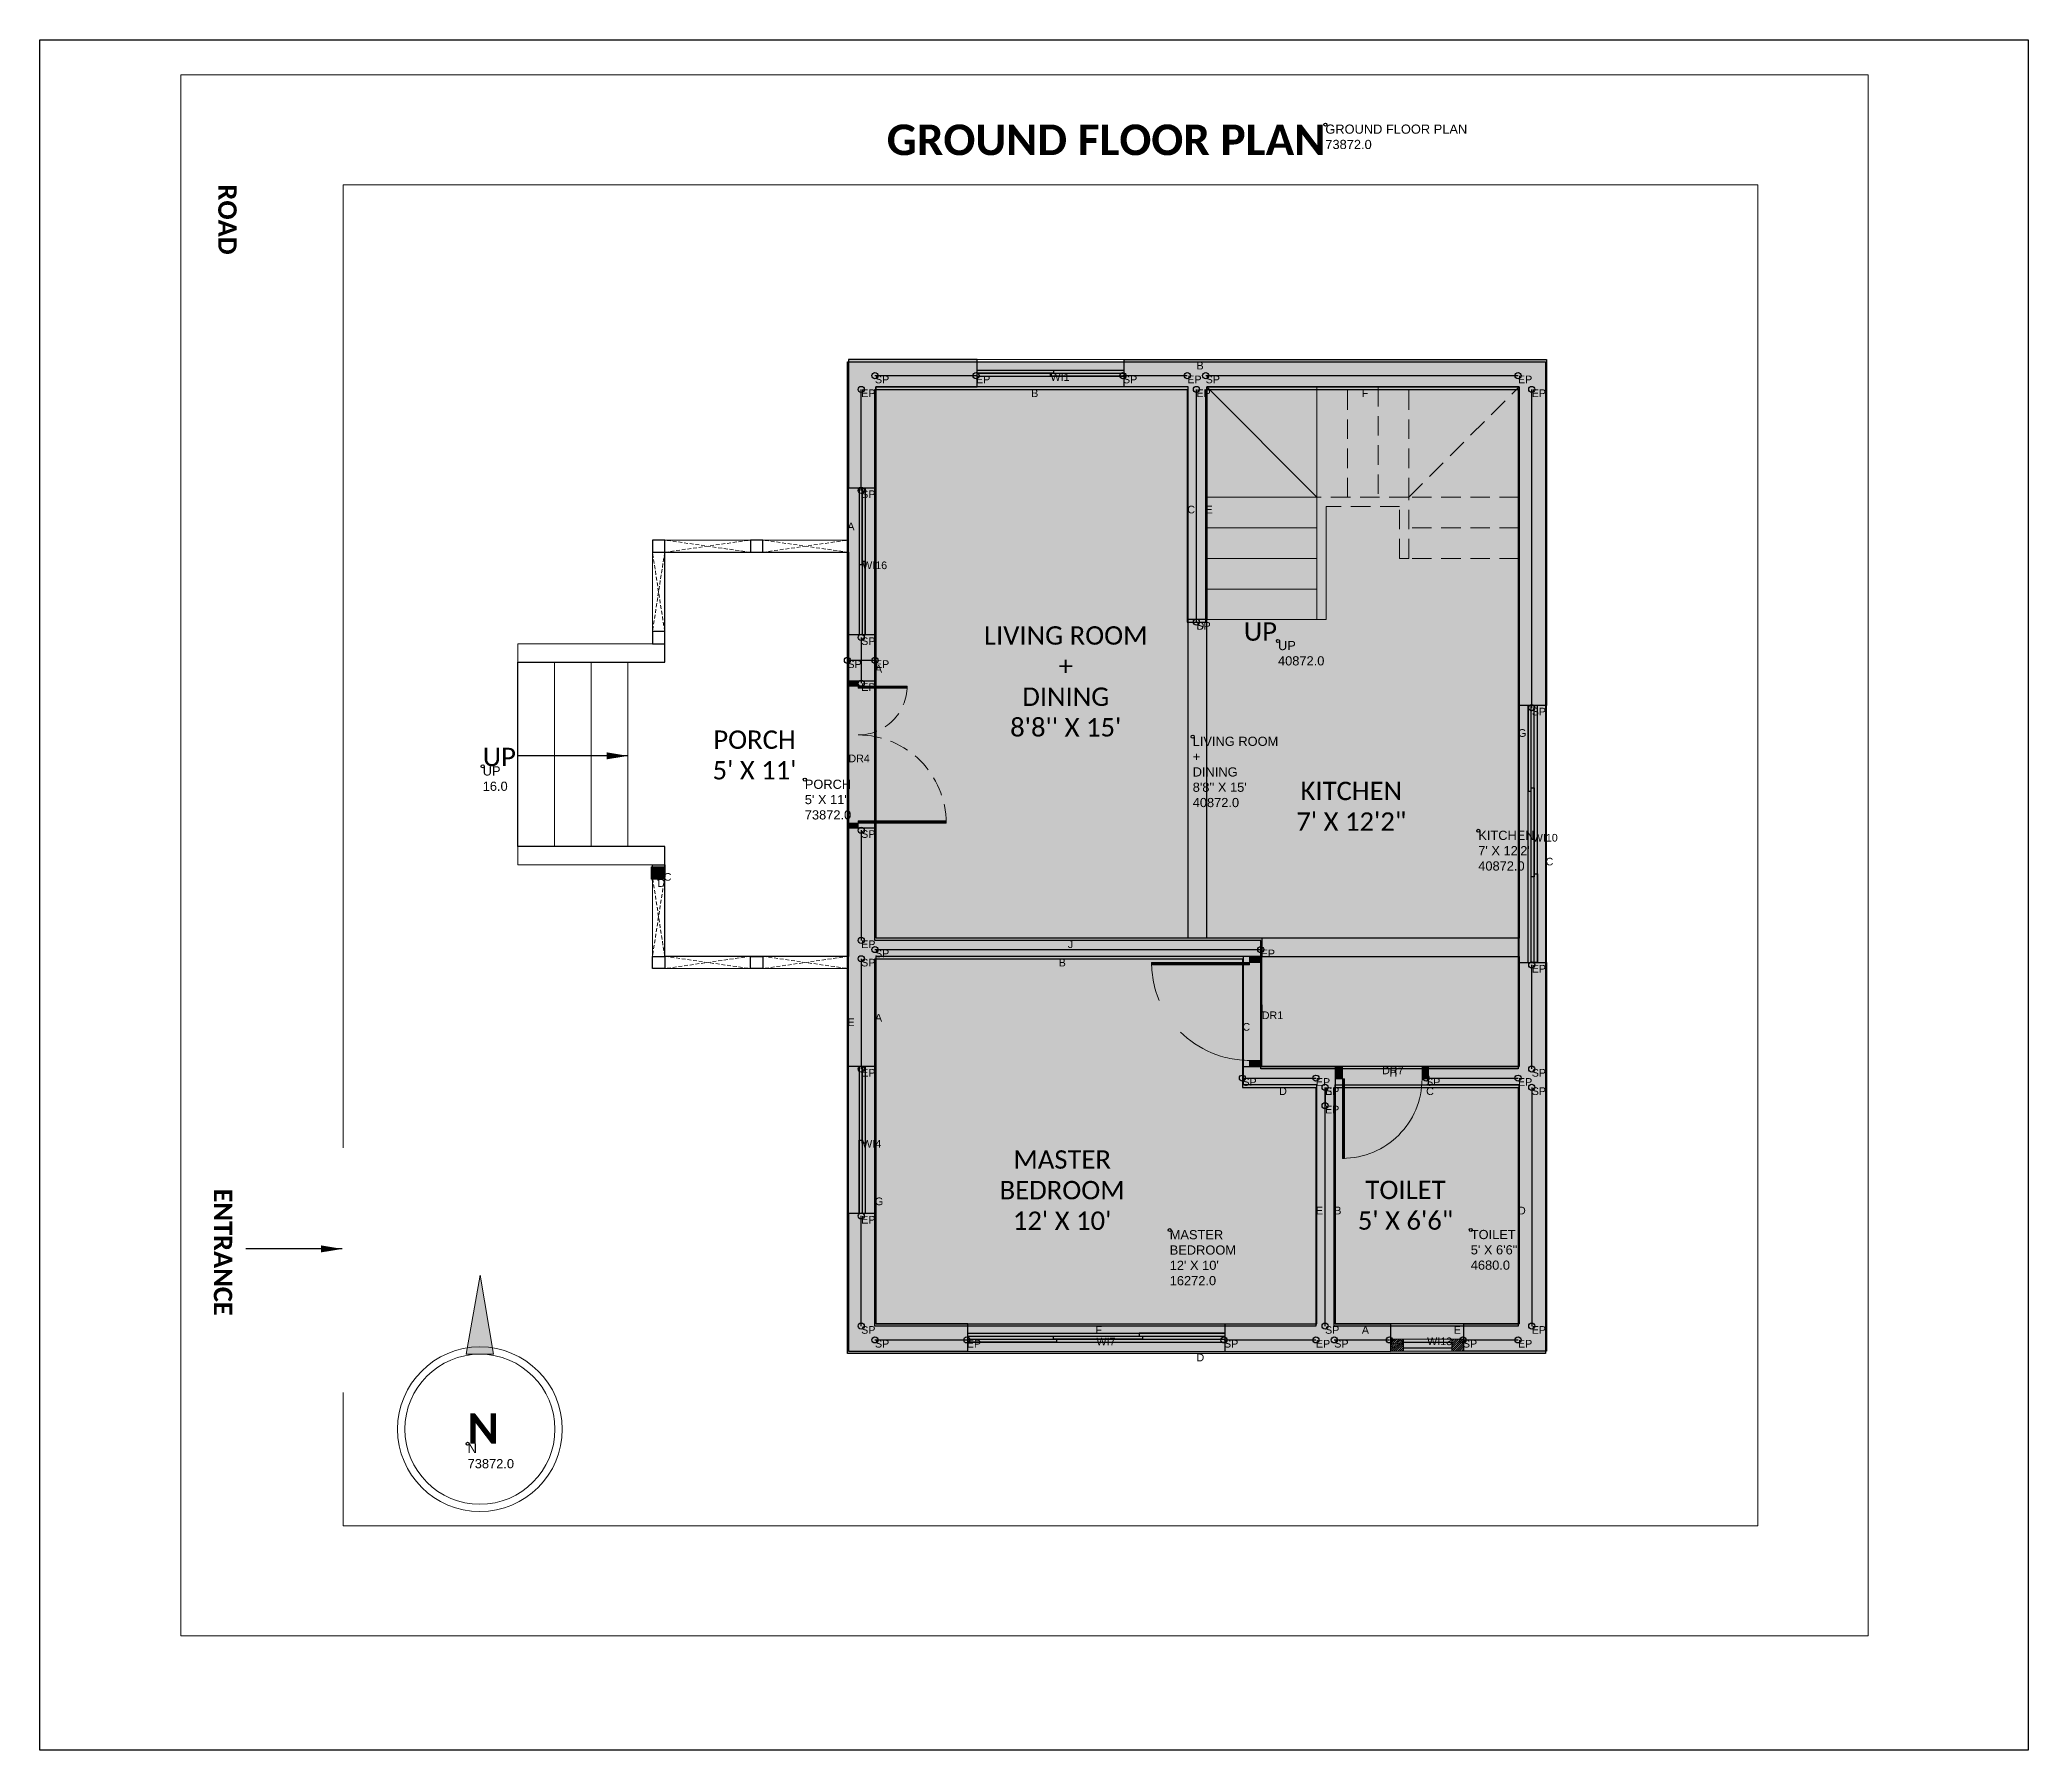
# Model space of a CAD drawing. Header units: inches. Extents: x 101 to 751, y -1691 to 800.
# Drawn here: x 101 to 751, y 241 to 800 of the extents above; entities outside this region: 4.
import ezdxf

# ---------------------------------------------------------------- set-up
doc = ezdxf.new("R2010")
doc.units = ezdxf.units.IN
doc.linetypes.add('HIDDEN', pattern=[9.525, 6.35, -3.175])
doc.linetypes.add('HIDDEN2', pattern=[0.1875, 0.125, -0.0625])
for name, color, linetype, lineweight in [('A-wall_Partheight', 2, 'Continuous', 20), ('A-window frame', 252, 'Continuous', 25), ('A_Door_flush and sliding door', 38, 'Continuous', 20), ('A_Glaze_window and louvers', 141, 'Continuous', 30), ('A_text', 7, 'Continuous', 25), ('DIM PLAN', 8, 'Continuous', 18), ('H_Hatch', 8, 'Continuous', 9), ('L_vegetation_shrubs and groundcover', 3, 'Continuous', 13)]:
    doc.layers.add(name, color=color, linetype=linetype, lineweight=lineweight)
for name, color, linetype in [('A_hatch wall', 253, 'Continuous'), ('CenterLines', 7, 'Continuous'), ('PP-KITCHEN', 3, 'Continuous'), ('PP-OUTER', 50, 'Continuous'), ('PP-ROOM1', 3, 'Continuous'), ('PP-ROOM2', 3, 'Continuous'), ('PP-ROOM3', 3, 'Continuous'), ('PP-ROOM4', 3, 'Continuous'), ('PP-TOILET', 3, 'Continuous'), ('PP-Wall', 253, 'Continuous')]:
    doc.layers.add(name, color=color, linetype=linetype)
doc.styles.get("Standard").update_dxf_attribs({"font": 'arial.ttf'})
doc.dimstyles.new('ISO-25', dxfattribs={"dimtxt": 2.5, "dimasz": 2.5, "dimexe": 1.25, "dimexo": 0.625, "dimtad": 1, "dimlunit": 4, "dimcen": 2.5, "dimadec": 0, "dimazin": 0, "dimtfac": 1, "dimtmove": 0, "dimatfit": 3, "dimarcsym": 0})

# ---------------------------------------------------------------- blocks, each defined once
blk = doc.blocks.new('A$C4C475DD6')
at = {"layer": 'A-wall_Partheight', "linetype": 'Continuous'}
blk.add_lwpolyline([(0, 9), (48, 9), (48, 0), (0, 0)], close=True, dxfattribs=at)
at = {"layer": 'A-window frame', "ltscale": 10}
for p, q in [((48, 5.5), (0, 5.5)), ((48, 4.5), (0, 4.5)), ((48, 3.5), (0, 3.5))]:
    blk.add_line(p, q, dxfattribs=at)
at = {"layer": 'A_Glaze_window and louvers', "ltscale": 10}
for points in [[(0, 5.5), (24, 5.5), (24, 4.5), (0, 4.5)], [(23, 4.5), (48, 4.5), (48, 3.5), (23, 3.5)]]:
    blk.add_lwpolyline(points, close=True, dxfattribs=at)
blk = doc.blocks.new('A$C41C6701B')
at = {"layer": 'A-wall_Partheight', "linetype": 'Continuous'}
blk.add_lwpolyline([(9, 84), (9, 0), (0, 0), (0, 84)], close=True, dxfattribs=at)
at = {"layer": 'A-window frame', "linetype": 'Continuous'}
for p, q in [((3, 0), (3, 84)), ((4, 0), (4, 84)), ((5, 0), (5, 84)), ((6, 0), (6, 84))]:
    blk.add_line(p, q, dxfattribs=at)
at = {"layer": 'A_Glaze_window and louvers', "ltscale": 10}
for points in [[(5, 84), (6, 84), (6, 56), (5, 56)], [(5, 57), (4, 57), (4, 28), (5, 28)], [(4, 29), (3, 29), (3, 0), (4, 0)]]:
    blk.add_lwpolyline(points, close=True, dxfattribs=at)
blk = doc.blocks.new('A$C48944FFE')
at = {"layer": 'H_Hatch', "linetype": 'Continuous', "lineweight": 0, "ltscale": 0.13}
h = blk.add_hatch(dxfattribs=at)
h.set_pattern_fill('ANSI31', color=256, scale=100, angle=90, style=0)
h.set_pattern_definition([(45, (-20503.71083, -7094.74785), (0.345930612, -0.345930612), [])])
h.paths.add_polyline_path([(0, 20.09), (0.01, 24), (3.93, 24), (3.93, 20.09)])
h = blk.add_hatch(dxfattribs=at)
h.set_pattern_fill('ANSI31', color=256, scale=100, angle=90, style=0)
h.set_pattern_definition([(45, (-20503.71083, -7085.79786), (0.345930612, -0.345930612), [])])
h.paths.add_polyline_path([(0, 4.33), (0.01, 0), (3.93, 0), (3.93, 4.33)])
at = {"layer": 'A-wall_Partheight', "linetype": 'Continuous'}
blk.add_lwpolyline([(3.94, 24), (0.01, 24), (0.01, 0), (3.94, 0)], close=True, dxfattribs=at)
at = {"layer": 'A-wall_Partheight'}
for points in [[(0.01, 24), (0.01, 0), (9.01, 0), (9.01, 24)], [(0.01, 20.09), (0.01, 4.33), (3.92, 4.33), (3.92, 20.09)]]:
    blk.add_lwpolyline(points, close=True, dxfattribs=at)
at = {"layer": 'A-window frame', "linetype": 'Continuous', "lineweight": 20, "ltscale": 0.13}
blk.add_lwpolyline([(3.93, 20.09), (3.93, 24), (0.01, 24), (0, 20.09)], close=True, dxfattribs=at)
at = {"layer": 'A-window frame', "linetype": 'Continuous', "lineweight": 18, "ltscale": 0.13}
blk.add_lwpolyline([(3.93, 0), (3.93, 4.33), (0, 4.33), (0.01, 0)], close=True, dxfattribs=at)
at = {"layer": 'A-window frame', "linetype": 'Continuous', "lineweight": 18}
blk.add_lwpolyline([(3.92, 4.33), (0, 4.33), (0.01, 0), (3.93, 0)], close=True, dxfattribs=at)
at = {"layer": 'A_Glaze_window and louvers', "linetype": 'Continuous', "ltscale": 0.13}
blk.add_lwpolyline([(2.95, 4.33), (2.95, 20.09), (0.98, 20.09), (0.98, 4.33)], close=True, dxfattribs=at)
blk = doc.blocks.new('door900')
at = {"layer": 'H_Hatch', "linetype": 'Continuous'}
h = blk.add_hatch(dxfattribs=at)
h.set_pattern_fill('ANSI31', color=256)
h.paths.add_polyline_path([(-50, 0), (-68, 0), (-68, -800, 0.005626), (-50, -800)])
h.paths.add_polyline_path([(0, 100), (-50, 100), (-50, 0), (0, 0)])
h.paths.add_polyline_path([(-850, 100), (-900, 100), (-900, 0), (-850, 0)])
at = {"layer": 'A_Door_flush and sliding door', "linetype": 'Continuous'}
for points in [[(-900, 0), (-900, 100), (-850, 100), (-850, 0), (-900, 0)], [(-50, 0), (-50, 100), (0, 100), (0, 0), (-50, 0)]]:
    blk.add_lwpolyline(points, dxfattribs=at)
blk.add_lwpolyline([(-68, 0), (-50, 0), (-50, -800), (-68, -800)], close=True, dxfattribs=at)
at = {"layer": 'H_Hatch', "linetype": 'HIDDEN2', "ltscale": 5000}
blk.add_arc((-50, 0), 800, 180, 270, dxfattribs=at)
blk = doc.blocks.new('A$C02312FF7')
at = {"layer": 'H_Hatch', "linetype": 'Continuous'}
h = blk.add_hatch(dxfattribs=at)
h.set_pattern_fill('ANSI31', color=256)
h.set_pattern_definition([(45, (-25675.00505, 901.02307), (-0.08838834765, 0.08838834765), [])])
h.paths.add_polyline_path([(46.4, 3.19), (46.4, 0), (48, 0), (48, 3.19)])
h.paths.add_polyline_path([(45.68, 31.93), (45.68, 3.19), (46.4, 3.19), (46.4, 31.93)])
h = blk.add_hatch(dxfattribs=at)
h.set_pattern_fill('ANSI31', color=256)
h.set_pattern_definition([(45, (-25675.09775, 901.02307), (-0.08838834765, 0.08838834765), [])])
h.paths.add_polyline_path([(0, 0), (1.6, 0), (1.6, 3.19), (0, 3.19)])
h.paths.add_polyline_path([(2.32, 19.15, 0.011254), (1.6, 19.16), (1.6, 3.19), (2.32, 3.19)])
at = {"layer": 'A_Door_flush and sliding door'}
for points in [[(45.68, 3.19), (45.68, 31.94)], [(46.4, 3.19), (46.4, 31.94)], [(1.6, 19.16), (1.6, 3.19)], [(2.32, 19.16), (2.32, 3.19)]]:
    blk.add_lwpolyline(points, dxfattribs=at)
at = {"layer": 'A_Door_flush and sliding door', "linetype": 'Continuous'}
for points in [[(46.4, 3.19), (46.4, 31.93), (45.68, 31.93), (45.68, 3.19)], [(1.6, 3.19), (1.6, 19.16), (2.32, 19.16), (2.32, 3.19)]]:
    blk.add_lwpolyline(points, close=True, dxfattribs=at)
at = {"layer": 'A_Door_flush and sliding door'}
for points in [[(0, 3.19), (1.6, 3.19), (1.6, 0), (0, 0)], [(46.4, 3.19), (48, 3.19), (48, 0), (46.4, 0)]]:
    blk.add_lwpolyline(points, close=True, dxfattribs=at)
at = {"layer": 'H_Hatch', "linetype": 'HIDDEN2', "ltscale": 50}
for centre, radius, start, end in [((46.39, 3.11), 28.82, 89.97305, 179.84247), ((1.6, 3.19), 15.97, 0, 90)]:
    blk.add_arc(centre, radius, start, end, dxfattribs=at)
blk = doc.blocks.new('A$C46094C49')
at = {"layer": 'H_Hatch', "linetype": 'Continuous'}
h = blk.add_hatch(dxfattribs=at)
h.set_pattern_fill('ANSI31', color=256, scale=0.05)
h.paths.add_polyline_path([(28, 0), (30, 0), (30, 4), (28, 4)])
h.paths.add_polyline_path([(28, 30, 0.006924), (27.28, 29.99), (27.28, 4), (28, 4)])
h.paths.add_polyline_path([(2, 4), (0, 4), (0, 0), (2, 0)])
at = {"layer": 'A_Door_flush and sliding door', "linetype": 'Continuous'}
blk.add_lwpolyline([(28, 30), (28, 4), (27.28, 4), (27.28, 30)], close=True, dxfattribs=at)
for points in [[(0, 4), (0, 0), (2, 0), (2, 4), (0, 4)], [(28, 4), (28, 0), (30, 0), (30, 4), (28, 4)]]:
    blk.add_lwpolyline(points, dxfattribs=at)
at = {"layer": 'H_Hatch', "linetype": 'HIDDEN2', "ltscale": 500}
blk.add_arc((28, 4), 26, 90, 180, dxfattribs=at)

msp = doc.modelspace()

# ---------------------------------------------------------------- hatches: boundary and pattern name
at = {"layer": 'A-wall_Partheight'}
h = msp.add_hatch(color=256, dxfattribs=at)
h.dxf.hatch_style = 1
h.paths.add_polyline_path([(240.54, 370.81), (249.45, 370.81), (246.52, 387.99, 0.027706), (243.54, 387.99)])
h.paths.add_polyline_path([(243.54, 387.99, -0.027706), (246.52, 387.99), (245.06, 396.62)])
at = {"layer": 'A_hatch wall'}
h = msp.add_hatch(color=250, dxfattribs=at)
h.dxf.hatch_style = 1
h.paths.add_polyline_path([(407.33, 695.79), (365.33, 695.79), (365.33, 653.79), (374.33, 653.79), (374.33, 686.79), (407.33, 686.79)])
h.paths.add_polyline_path([(593.33, 695.79), (455.33, 695.79), (455.33, 686.79), (476.33, 686.79), (476.33, 610.79), (482.33, 610.79), (482.33, 686.79), (584.33, 686.79), (584.33, 582.79), (593.33, 582.79), (593.33, 686.79)])
h.paths.add_polyline_path([(593.33, 498.79), (584.33, 498.79), (584.33, 464.79), (554.65, 464.79), (554.65, 460.79), (554.65, 458.79), (584.33, 458.79), (584.33, 458.79), (584.33, 380.79), (566.33, 380.79), (566.33, 371.79), (593.33, 371.79)])
h.paths.add_polyline_path([(404.33, 380.71), (374.33, 380.79), (374.33, 416.79), (365.33, 416.79), (365.33, 371.79), (404.33, 371.79)])
h.paths.add_polyline_path([(542.33, 380.79), (524.33, 380.79), (524.33, 458.79), (524.33, 464.79), (494.33, 464.79), (494.33, 458.79), (518.33, 458.79), (518.33, 380.79), (488.33, 380.79), (488.33, 371.71), (542.32, 371.65)])
h.paths.add_polyline_path([(374.33, 542.79), (368.53, 542.79), (368.53, 542.69), (365.33, 542.69), (365.33, 464.79), (374.33, 464.79), (374.33, 500.79), (417.98, 500.79, -0.000934), (419.33, 500.79, -0.000934), (420.68, 500.79), (500.33, 500.79), (500.33, 506.79), (374.33, 506.79)])
h.paths.add_polyline_path([(374.33, 605.79), (365.33, 605.79), (365.33, 590.79), (374.33, 590.79)])
h.paths.add_polyline_path([(229.13, 327.3), (244.51, 327.3), (244.51, 351.53), (229.13, 351.53)], flags=9)
h.paths.add_polyline_path([(155.54, 754.84), (155.54, 728.44), (170.08, 728.44), (170.08, 754.84)], flags=9)
h.paths.add_polyline_path([(154.09, 426.99), (154.09, 381.58), (168.63, 381.58), (168.63, 426.99)], flags=9)
h.paths.add_polyline_path([(510.04, 537.81), (549.35, 537.81), (549.35, 562.41), (510.04, 562.41)], flags=9)
h.paths.add_polyline_path([(243.61, 558.91), (257.56, 558.91), (257.56, 573.44), (243.61, 573.44)], flags=9)
h.paths.add_polyline_path([(407.8, 568.59), (464.83, 568.59), (464.83, 613.24), (407.8, 613.24)], flags=9)
h.paths.add_polyline_path([(530.14, 407.47), (564.65, 407.47), (564.65, 432.07), (530.14, 432.07)], flags=9)
h.paths.add_polyline_path([(492.72, 599.88), (506.67, 599.88), (506.67, 614.41), (492.72, 614.41)], flags=25)
h.paths.add_polyline_path([(412.98, 407.41), (457.28, 407.41), (457.28, 442.07), (412.98, 442.07)], flags=9)
h.paths.add_polyline_path([(319.4, 554.56), (350.12, 554.56), (350.12, 579.11), (319.4, 579.11)], flags=9)
at = {"layer": 'PP-ROOM HATCH 0'}
msp.add_hatch(color=2, dxfattribs=at).paths.add_polyline_path([(365, 590), (365, 695), (593, 695), (593, 371), (365, 371), (365, 590)])
at = {"layer": 'PP-ROOM HATCH 1'}
msp.add_hatch(color=2, dxfattribs=at).paths.add_polyline_path([(542, 380), (524, 380), (524, 458), (584, 458), (584, 380), (542, 380)])
at = {"layer": 'PP-ROOM HATCH 10'}
msp.add_hatch(color=2, dxfattribs=at).paths.add_polyline_path([(365, 590), (365, 695), (593, 695), (593, 371), (365, 371), (365, 590)])
at = {"layer": 'PP-ROOM HATCH 2'}
msp.add_hatch(color=2, dxfattribs=at).paths.add_polyline_path([(374, 464), (374, 500), (494, 500), (494, 458), (518, 458), (518, 380), (374, 380), (374, 464)])
at = {"layer": 'PP-ROOM HATCH 3'}
msp.add_hatch(color=2, dxfattribs=at).paths.add_polyline_path([(301, 526), (301, 530), (305, 530), (305, 526), (301, 526)])
at = {"layer": 'PP-ROOM HATCH 4'}
msp.add_hatch(color=2, dxfattribs=at).paths.add_polyline_path([(374, 506), (374, 686), (476, 686), (476, 610), (482, 610), (482, 686), (584, 686), (584, 464), (500, 464), (500, 506), (374, 506)])
at = {"layer": 'PP-ROOM HATCH 5'}
msp.add_hatch(color=2, dxfattribs=at).paths.add_polyline_path([(374, 506), (374, 686), (476, 686), (476, 610), (482, 610), (482, 686), (584, 686), (584, 464), (500, 464), (500, 506), (374, 506)])
at = {"layer": 'PP-ROOM HATCH 6'}
msp.add_hatch(color=2, dxfattribs=at).paths.add_polyline_path([(374, 506), (374, 686), (476, 686), (476, 610), (482, 610), (482, 686), (584, 686), (584, 464), (500, 464), (500, 506), (374, 506)])
at = {"layer": 'PP-ROOM HATCH 7'}
msp.add_hatch(color=2, dxfattribs=at).paths.add_polyline_path([(365, 590), (365, 695), (593, 695), (593, 371), (365, 371), (365, 590)])
at = {"layer": 'PP-ROOM HATCH 8'}
msp.add_hatch(color=2, dxfattribs=at).paths.add_polyline_path([(365, 590), (365, 695), (593, 695), (593, 371), (365, 371), (365, 590)])
at = {"layer": 'PP-ROOM HATCH 9'}
msp.add_hatch(color=2, dxfattribs=at).paths.add_polyline_path([(365, 590), (365, 695), (593, 695), (593, 371), (365, 371), (365, 590)])

# ---------------------------------------------------------------- linework, layer by layer
at = {"layer": 'A-wall_Partheight', "ltscale": 10}
for p, q in [((518.33, 650.79), (482.33, 686.79)), ((518.33, 650.79), (518.33, 686.79)), ((482.33, 650.79), (518.33, 650.79)), ((518.33, 610.79), (518.33, 650.79)), ((521.33, 610.79), (521.33, 647.79)), ((301.33, 636.79), (301.33, 636.79)), ((333.33, 636.79), (305.33, 636.79)), ((365.33, 636.79), (337.33, 636.79)), ((482.33, 640.79), (518.33, 640.79)), ((301.33, 632.79), (301.33, 606.91)), ((305.33, 632.79), (305.33, 606.91)), ((333.33, 632.79), (305.33, 632.79)), ((365.33, 632.79), (337.33, 632.79)), ((482.33, 630.79), (518.33, 630.79)), ((482.33, 620.79), (518.33, 620.79)), ((482.33, 610.79), (518.33, 610.79)), ((518.33, 610.79), (521.33, 610.79)), ((301.33, 602.91), (257.33, 602.91)), ((305.33, 602.91), (305.33, 596.91)), ((257.33, 536.67), (257.33, 596.91)), ((305.33, 596.91), (257.33, 596.91)), ((269.33, 536.67), (269.33, 596.91)), ((281.33, 536.67), (281.33, 596.91)), ((293.33, 536.67), (293.33, 596.91)), ((305.33, 536.67), (257.33, 536.67)), ((305.33, 530.67), (305.33, 536.67)), ((301.33, 526.67), (301.33, 500.79)), ((305.33, 526.67), (305.33, 500.79)), ((333.33, 500.79), (305.33, 500.79)), ((365.33, 500.79), (337.33, 500.79)), ((333.33, 496.79), (305.33, 496.79)), ((365.33, 496.79), (337.33, 496.79))]:
    msp.add_line(p, q, dxfattribs=at)
at = {"layer": 'A-wall_Partheight'}
for p, q in [((245.06, 396.62), (240.54, 370.81)), ((249.45, 370.81), (245.06, 396.62)), ((240.54, 370.81), (249.45, 370.81))]:
    msp.add_line(p, q, dxfattribs=at)
at = {"layer": 'A-wall_Partheight', "ltscale": 10}
msp.add_lwpolyline([(500.33, 650.79, 0, 3, 0), (500.33, 645.66, 0, 0, 0), (500.33, 610.79, 0, 0, 0)], format="xyseb", dxfattribs=at)
for points in [[(257.33, 596.91), (257.33, 602.91)], [(257.33, 536.67), (257.33, 530.67)], [(301.33, 530.67), (257.33, 530.67)]]:
    msp.add_lwpolyline(points, dxfattribs=at)
at = {"layer": 'A-wall_Partheight'}
for radius in [26.9, 24.5]:
    msp.add_circle((244.99, 346.31), radius, dxfattribs=at)
at = {"layer": 'CenterLines'}
for p, q in [((374, 690.5), (407, 690.5)), ((455, 690.5), (476, 690.5)), ((482, 690.5), (584, 690.5)), ((369.5, 653), (369.5, 686)), ((479, 610), (479, 686)), ((588.5, 582), (588.5, 686)), ((369.5, 605), (369.5, 590)), ((365, 597.5), (374, 597.5)), ((369.5, 542), (369.5, 506)), ((374, 503), (500, 503)), ((369.5, 500), (369.5, 464)), ((588.5, 464), (588.5, 498)), ((494, 461), (518, 461)), ((521, 380), (521, 458)), ((521, 458), (521, 452)), ((554, 461), (584, 461)), ((588.5, 458), (588.5, 380)), ((369.5, 380), (369.5, 416)), ((374, 375.5), (404, 375.5)), ((488, 375.5), (518, 375.5)), ((524, 375.5), (542, 375.5)), ((566, 375.5), (584, 375.5))]:
    msp.add_line(p, q, dxfattribs=at)
at = {"layer": 'debug', "color": 2}
for centre in [(374, 690.5), (407, 690.5), (455, 690.5), (476, 690.5), (482, 690.5), (584, 690.5), (369.5, 686), (479, 686), (588.5, 686), (369.5, 653), (479, 610), (369.5, 605), (365, 597.5), (374, 597.5), (369.5, 590), (588.5, 582), (369.5, 542), (369.5, 506), (369.5, 500), (374, 503), (500, 503), (588.5, 498), (369.5, 464), (494, 461), (518, 461), (554, 461), (584, 461), (588.5, 464), (521, 458), (521, 458), (588.5, 458), (521, 452), (369.5, 416), (369.5, 380), (521, 380), (588.5, 380), (374, 375.5), (404, 375.5), (488, 375.5), (518, 375.5), (524, 375.5), (542, 375.5), (566, 375.5), (584, 375.5)]:
    msp.add_circle(centre, 1, dxfattribs=at)
at = {"layer": 'DIM PLAN'}
msp.add_lwpolyline([(200.33, 438.29), (200.33, 752.79), (662.33, 752.79), (662.33, 314.79), (200.33, 314.79), (200.33, 358.29)], dxfattribs=at)
at = {"layer": 'H_Hatch', "linetype": 'HIDDEN'}
for p, q in [((528.33, 650.79), (528.33, 686.79)), ((538.33, 686.79), (538.33, 650.79)), ((548.33, 650.79), (548.33, 686.79)), ((548.33, 650.79), (584.33, 686.79)), ((548.33, 650.79), (518.33, 650.79)), ((548.33, 630.79), (548.33, 650.79)), ((584.33, 650.79), (548.33, 650.79)), ((545.33, 647.79), (521.33, 647.79)), ((545.33, 630.79), (545.33, 647.79)), ((584.33, 640.79), (548.33, 640.79)), ((548.33, 630.79), (545.33, 630.79)), ((584.33, 630.79), (548.33, 630.79))]:
    msp.add_line(p, q, dxfattribs=at)
at = {"layer": 'H_Hatch', "linetype": 'HIDDEN2', "ltscale": 10}
for p, q in [((305.33, 632.79), (333.33, 636.79)), ((333.33, 632.79), (305.33, 636.79)), ((337.33, 632.79), (365.33, 636.79)), ((365.33, 632.79), (337.33, 636.79)), ((305.33, 632.79), (301.33, 606.91)), ((305.33, 606.91), (301.33, 632.79)), ((305.33, 500.79), (301.33, 526.67)), ((305.33, 526.67), (301.33, 500.79)), ((333.33, 500.79), (305.33, 496.79)), ((305.33, 500.79), (333.33, 496.79)), ((365.33, 500.79), (337.33, 496.79)), ((337.33, 500.79), (365.33, 496.79))]:
    msp.add_line(p, q, dxfattribs=at)
at = {"layer": 'L_vegetation_shrubs and groundcover', "ltscale": 10}
msp.add_lwpolyline([(147.33, 788.79), (698.33, 788.79), (698.33, 278.79), (147.33, 278.79)], close=True, dxfattribs=at)
at = {"layer": 'PP ROOM-AREA', "color": 4}
for centre in [(521.08, 772.52), (505.62, 603.83), (477.77, 572.54), (245.9, 562.86), (351.09, 558.51), (571.02, 541.82), (470.26, 411.36), (568.57, 411.42), (240.98, 341.56), (159.48, -1345.29), (158.03, -1682.61)]:
    msp.add_circle(centre, 0.5, dxfattribs=at)
at = {"layer": 'PP-KITCHEN'}
msp.add_lwpolyline([(482.33, 686.79), (584.33, 686.79), (584.33, 506.78), (482.33, 506.78)], close=True, dxfattribs=at)
at = {"layer": 'PP-OUTER'}
msp.add_lwpolyline([(101.25, 800.22), (750.63, 800.22), (750.63, 241.45), (101.25, 241.45)], close=True, dxfattribs=at)
at = {"layer": 'PP-ROOM BOUNDRY 0'}
msp.add_lwpolyline([(365, 590), (365, 695), (593, 695), (593, 371), (365, 371), (365, 590)], dxfattribs=at)
at = {"layer": 'PP-ROOM BOUNDRY 1'}
msp.add_lwpolyline([(542, 380), (524, 380), (524, 458), (584, 458), (584, 380), (542, 380)], dxfattribs=at)
at = {"layer": 'PP-ROOM BOUNDRY 10'}
msp.add_lwpolyline([(365, 590), (365, 695), (593, 695), (593, 371), (365, 371), (365, 590)], dxfattribs=at)
at = {"layer": 'PP-ROOM BOUNDRY 2'}
msp.add_lwpolyline([(374, 464), (374, 500), (494, 500), (494, 458), (518, 458), (518, 380), (374, 380), (374, 464)], dxfattribs=at)
at = {"layer": 'PP-ROOM BOUNDRY 3'}
msp.add_lwpolyline([(301, 526), (301, 530), (305, 530), (305, 526), (301, 526)], dxfattribs=at)
at = {"layer": 'PP-ROOM BOUNDRY 4'}
msp.add_lwpolyline([(374, 506), (374, 686), (476, 686), (476, 610), (482, 610), (482, 686), (584, 686), (584, 464), (500, 464), (500, 506), (374, 506)], dxfattribs=at)
at = {"layer": 'PP-ROOM BOUNDRY 5'}
msp.add_lwpolyline([(374, 506), (374, 686), (476, 686), (476, 610), (482, 610), (482, 686), (584, 686), (584, 464), (500, 464), (500, 506), (374, 506)], dxfattribs=at)
at = {"layer": 'PP-ROOM BOUNDRY 6'}
msp.add_lwpolyline([(374, 506), (374, 686), (476, 686), (476, 610), (482, 610), (482, 686), (584, 686), (584, 464), (500, 464), (500, 506), (374, 506)], dxfattribs=at)
at = {"layer": 'PP-ROOM BOUNDRY 7'}
msp.add_lwpolyline([(365, 590), (365, 695), (593, 695), (593, 371), (365, 371), (365, 590)], dxfattribs=at)
at = {"layer": 'PP-ROOM BOUNDRY 8'}
msp.add_lwpolyline([(365, 590), (365, 695), (593, 695), (593, 371), (365, 371), (365, 590)], dxfattribs=at)
at = {"layer": 'PP-ROOM BOUNDRY 9'}
msp.add_lwpolyline([(365, 590), (365, 695), (593, 695), (593, 371), (365, 371), (365, 590)], dxfattribs=at)
at = {"layer": 'PP-ROOM1'}
msp.add_lwpolyline([(365.33, 632.79), (365.33, 500.79), (305.33, 500.79), (305.33, 536.67), (257.33, 536.67), (257.33, 596.91), (305.33, 596.91), (305.33, 632.79)], close=True, dxfattribs=at)
at = {"layer": 'PP-ROOM2'}
msp.add_lwpolyline([(476.33, 686.79), (374.33, 686.79), (374.33, 506.79), (476.33, 506.79)], close=True, dxfattribs=at)
at = {"layer": 'PP-ROOM3'}
msp.add_lwpolyline([(518.33, 380.79), (518.33, 458.79), (494.33, 458.79), (494.33, 500.79), (374.33, 500.79), (374.33, 380.79)], close=True, dxfattribs=at)
at = {"layer": 'PP-ROOM4'}
msp.add_lwpolyline([(500.33, 500.79), (584.33, 500.79), (584.33, 464.79), (500.33, 464.79)], close=True, dxfattribs=at)
at = {"layer": 'PP-TOILET'}
msp.add_lwpolyline([(584.33, 380.79), (524.33, 380.79), (524.33, 458.79), (584.33, 458.79)], close=True, dxfattribs=at)
at = {"layer": 'PP-Wall', "ltscale": 10}
for p, q in [((365.33, 695.79), (365.33, 653.79)), ((407.33, 695.79), (365.33, 695.79)), ((407.33, 686.79), (407.33, 695.79)), ((455.33, 686.79), (455.33, 695.79)), ((455.33, 695.79), (593.33, 695.79)), ((593.33, 695.79), (593.33, 582.79)), ((374.33, 653.79), (374.33, 686.79)), ((374.33, 686.79), (407.33, 686.79)), ((476.33, 686.79), (455.33, 686.79)), ((476.33, 610.79), (476.33, 686.79)), ((482.33, 686.79), (482.33, 610.79)), ((584.33, 686.79), (482.33, 686.79)), ((584.33, 582.79), (584.33, 686.79)), ((365.33, 653.79), (374.33, 653.79)), ((482.33, 610.79), (476.33, 610.79)), ((365.33, 605.79), (365.33, 590.79)), ((374.33, 605.79), (365.33, 605.79)), ((374.33, 590.79), (374.33, 605.79)), ((365.33, 590.79), (374.33, 590.79)), ((593.33, 582.79), (584.33, 582.79)), ((365.33, 464.79), (365.33, 542.79)), ((365.33, 542.79), (374.33, 542.79)), ((374.33, 542.79), (374.33, 506.79)), ((374.33, 506.79), (500.33, 506.79)), ((500.33, 506.79), (500.33, 500.79)), ((500.33, 500.79), (374.33, 500.79)), ((374.33, 500.79), (374.33, 464.79)), ((584.33, 464.79), (584.33, 498.79)), ((584.33, 498.79), (593.33, 498.79)), ((593.33, 498.79), (593.33, 371.79)), ((374.33, 464.79), (365.33, 464.79)), ((494.33, 458.79), (494.33, 464.79)), ((494.33, 464.79), (524.33, 464.79)), ((524.33, 464.79), (524.33, 452.79)), ((554.65, 464.79), (554.65, 458.79)), ((554.65, 464.79), (584.33, 464.79)), ((518.33, 458.79), (494.33, 458.79)), ((518.33, 380.79), (518.33, 458.79)), ((524.33, 458.79), (524.33, 380.79)), ((584.33, 458.79), (554.65, 458.79)), ((584.33, 380.79), (584.33, 458.79)), ((374.33, 416.79), (365.33, 416.79)), ((365.33, 416.79), (365.33, 371.79)), ((374.33, 380.79), (374.33, 416.79)), ((404.33, 380.71), (374.33, 380.79)), ((404.33, 371.79), (404.33, 380.71)), ((488.33, 380.79), (518.33, 380.79)), ((488.33, 371.71), (488.33, 380.71)), ((524.33, 380.79), (542.33, 380.79)), ((542.33, 380.79), (542.32, 371.79)), ((566.33, 371.79), (566.33, 380.79)), ((566.33, 380.79), (584.33, 380.79)), ((365.33, 371.79), (404.33, 371.79)), ((542.32, 371.65), (488.33, 371.71)), ((593.33, 371.79), (566.33, 371.79))]:
    msp.add_line(p, q, dxfattribs=at)
at = {"layer": 'PP-Wall'}
for p, q in [((301.33, 636.79), (301.33, 632.79)), ((305.33, 636.79), (301.33, 636.79)), ((305.33, 632.79), (305.33, 636.79)), ((333.33, 636.79), (333.33, 632.79)), ((337.33, 636.79), (333.33, 636.79)), ((337.33, 632.79), (337.33, 636.79)), ((301.33, 632.79), (305.33, 632.79)), ((333.33, 632.79), (337.33, 632.79)), ((301.33, 606.91), (301.33, 602.91)), ((305.33, 606.91), (301.33, 606.91)), ((305.33, 602.91), (305.33, 606.91)), ((301.33, 602.91), (305.33, 602.91)), ((301.33, 526.67), (301.33, 530.67)), ((301.33, 530.67), (305.33, 530.67)), ((305.33, 526.67), (301.33, 526.67)), ((305.33, 530.67), (305.33, 526.67)), ((301.33, 496.79), (301.33, 500.79)), ((301.33, 500.79), (305.33, 500.79)), ((305.33, 500.79), (305.33, 496.79)), ((333.33, 496.79), (333.33, 500.79)), ((333.33, 500.79), (337.33, 500.79)), ((337.33, 500.79), (337.33, 496.79)), ((305.33, 496.79), (301.33, 496.79)), ((337.33, 496.79), (333.33, 496.79))]:
    msp.add_line(p, q, dxfattribs=at)

# ---------------------------------------------------------------- block references
at = {"layer": 'A_Door_flush and sliding door', "ltscale": 10}
for name, p, rotation in [('A$C02312FF7', (365.33, 590.69), 270), ('A$C46094C49', (554.65, 464.79), 180)]:
    msp.add_blockref(name, p, dxfattribs=dict(at, rotation=rotation))
at = {"layer": 'A_Door_flush and sliding door', "color": 32, "xscale": -0.0399999999999997, "yscale": 0.0399999999999997, "zscale": 0.0399999999999997, "rotation": 270}
msp.add_blockref('door900', (496.33, 500.79), dxfattribs=at)
at = {"layer": 'A_Glaze_window and louvers', "linetype": 'Continuous'}
for p, rotation in [((455.33, 695.79), 180), ((374.33, 416.79), 90)]:
    msp.add_blockref('A$C4C475DD6', p, dxfattribs=dict(at, rotation=rotation))
at = {"layer": 'A_Glaze_window and louvers', "linetype": 'Continuous', "xscale": -1, "rotation": 270}
for name, p in [('A$C4C475DD6', (365.33, 605.79)), ('A$C41C6701B', (404.33, 371.71))]:
    msp.add_blockref(name, p, dxfattribs=at)
at = {"layer": 'A_Glaze_window and louvers', "linetype": 'Continuous', "xscale": -1}
msp.add_blockref('A$C41C6701B', (593.33, 498.79), dxfattribs=at)
at = {"layer": 'A_Glaze_window and louvers', "xscale": -1, "rotation": 270}
msp.add_blockref('A$C48944FFE', (542.33, 371.78), dxfattribs=at)

# ---------------------------------------------------------------- texts
at = {"layer": 'A_text', "linetype": 'Continuous'}
for s, width, insert, char_height, attachment_point in [('{\\fCalibri|b1|i0|c0|p34;GROUND FLOOR PLAN }', 361.3909, (521.08, 772.52), 10, 3), ("\\pxqc;{\\fCalibri|b0|i0|c0|p34;LIVING ROOM\\P+\\PDINING\\P8'8'' X 15'}", 82.917, (477.77, 572.54), 6, 9), ('\\pxqc;{\\fCalibri|b0|i0|c0|p34;UP}', 11.4824, (505.62, 603.83), 6, 9), ("\\pxqc;{\\fCalibri|b0|i0|c0|p34;PORCH\\P5' X 11'}", 32.8255, (351.09, 558.51), 6, 9), ('\\pxqc;{\\fCalibri|b0|i0|c0|p34;KITCHEN\\P7\' X 12\'2"}', 82.917, (571.02, 541.82), 6, 9), ("\\pxqc;{\\fCalibri|b0|i0|c0|p34;MASTER\\PBEDROOM\\P12' X 10'}", 70.264, (470.26, 411.36), 6, 9), ('\\pxqc;{\\fCalibri|b0|i0|c0|p34;TOILET\\P5\' X 6\'6"}', 42.5923, (568.57, 411.42), 6, 9)]:
    msp.add_mtext_dynamic_manual_height_columns(s, width=width, gutter_width=1, heights=[0], dxfattribs=dict(at, insert=insert, char_height=char_height, attachment_point=attachment_point))
for s, width, insert, char_height, attachment_point, rotation in [('\\pxqc;{\\fCalibri|b1|i0|c0|p34;ROAD}', 4173.5521, (159.48, -1345.29), 6, 9, 270), ('\\pxqc;{\\fCalibri|b1|i0|c0|p34;ENTRANCE}', 4173.5521, (158.03, -1682.61), 6, 9, 270), ('{\\fCalibri|b1|i0|c0|p34;N}', 15.4789, (240.98, 341.56), 10, 3, 180)]:
    msp.add_mtext_dynamic_manual_height_columns(s, width=width, gutter_width=1, heights=[0], dxfattribs=dict(at, insert=insert, char_height=char_height, attachment_point=attachment_point, rotation=rotation))
at = {"layer": 'A_text', "insert": (245.9, 562.86), "char_height": 6, "attachment_point": 7}
msp.add_mtext_dynamic_manual_height_columns('{\\fCalibri|b0|i0|c0|p34;UP}', width=15.72, gutter_width=12.5, heights=[0], dxfattribs=at)
at = {"layer": 'debug', "char_height": 2.5, "attachment_point": 1}
for s, insert in [('SP', (374, 690.5)), ('EP', (407, 690.5)), ('SP', (455, 690.5)), ('EP', (476, 690.5)), ('SP', (482, 690.5)), ('EP', (584, 690.5)), ('EP', (369.5, 686)), ('EP', (479, 686)), ('EP', (588.5, 686)), ('SP', (369.5, 653)), ('SP', (369.5, 605)), ('SP', (479, 610)), ('SP', (365, 597.5)), ('EP', (374, 597.5)), ('EP', (369.5, 590)), ('SP', (588.5, 582)), ('SP', (369.5, 542)), ('SP', (369.5, 500)), ('EP', (369.5, 506)), ('SP', (374, 503)), ('EP', (500, 503)), ('EP', (588.5, 498)), ('EP', (369.5, 464)), ('SP', (588.5, 464)), ('SP', (494, 461)), ('EP', (518, 461)), ('SP', (521, 458)), ('EP', (521, 458)), ('SP', (554, 461)), ('EP', (584, 461)), ('SP', (588.5, 458)), ('EP', (521, 452)), ('EP', (369.5, 416)), ('SP', (369.5, 380)), ('SP', (521, 380)), ('EP', (588.5, 380)), ('SP', (374, 375.5)), ('EP', (404, 375.5)), ('SP', (488, 375.5)), ('EP', (518, 375.5)), ('SP', (524, 375.5)), ('EP', (542, 375.5)), ('SP', (566, 375.5)), ('EP', (584, 375.5))]:
    msp.add_mtext(s, dxfattribs=dict(at, insert=insert))
at = {"layer": 'PP ROOM-AREA', "char_height": 3, "attachment_point": 1}
for s, insert in [('GROUND FLOOR PLAN \\P73872.0', (521.08, 772.52)), ('UP\\P40872.0', (505.62, 603.83)), ("LIVING ROOM\\P+\\PDINING\\P8'8'' X 15'\\P40872.0", (477.77, 572.54)), ('UP\\P16.0', (245.9, 562.86)), ("PORCH\\P5' X 11'\\P73872.0", (351.09, 558.51)), ('KITCHEN\\P7\' X 12\'2"\\P40872.0', (571.02, 541.82)), ("MASTER\\PBEDROOM\\P12' X 10'\\P16272.0", (470.26, 411.36)), ('TOILET\\P5\' X 6\'6"\\P4680.0', (568.57, 411.42)), ('N\\P73872.0', (240.98, 341.56)), ('ROAD\\P73872.0', (159.48, -1345.29)), ('ENTRANCE\\P73872.0', (158.03, -1682.61))]:
    msp.add_mtext(s, dxfattribs=dict(at, insert=insert))
at = {"layer": 'PP-DOOR LABEL', "char_height": 2.5, "attachment_point": 1}
for s, insert in [('DR4', (365.33, 566.69)), ('DR1', (500.33, 482.79)), ('DR7', (539.65, 464.79))]:
    msp.add_mtext(s, dxfattribs=dict(at, insert=insert))
at = {"layer": 'PP-ROOM BOUNDRY 0', "char_height": 2.5, "attachment_point": 1}
for s, insert in [('B', (479, 695)), ('A', (365, 642.5)), ('C', (593, 533)), ('E', (365, 480.5)), ('D', (479, 371))]:
    msp.add_mtext(s, dxfattribs=dict(at, insert=insert))
at = {"layer": 'PP-ROOM BOUNDRY 1', "char_height": 2.5, "attachment_point": 1}
for s, insert in [('C', (554, 458)), ('B', (524, 419)), ('D', (584, 419)), ('A', (533, 380)), ('E', (563, 380))]:
    msp.add_mtext(s, dxfattribs=dict(at, insert=insert))
at = {"layer": 'PP-ROOM BOUNDRY 10', "char_height": 2.5, "attachment_point": 1}
for s, insert in [('B', (479, 695)), ('A', (365, 642.5)), ('C', (593, 533)), ('E', (365, 480.5)), ('D', (479, 371))]:
    msp.add_mtext(s, dxfattribs=dict(at, insert=insert))
at = {"layer": 'PP-ROOM BOUNDRY 2', "char_height": 2.5, "attachment_point": 1}
for s, insert in [('B', (434, 500)), ('A', (374, 482)), ('C', (494, 479)), ('D', (506, 458)), ('G', (374, 422)), ('E', (518, 419)), ('F', (446, 380))]:
    msp.add_mtext(s, dxfattribs=dict(at, insert=insert))
at = {"layer": 'PP-ROOM BOUNDRY 3', "char_height": 2.5, "attachment_point": 1}
for s, insert in [('A', (301, 528)), ('B', (303, 530)), ('D', (303, 526)), ('C', (305, 528))]:
    msp.add_mtext(s, dxfattribs=dict(at, insert=insert))
at = {"layer": 'PP-ROOM BOUNDRY 4', "char_height": 2.5, "attachment_point": 1}
for s, insert in [('B', (425, 686)), ('F', (533, 686)), ('C', (476, 648)), ('E', (482, 648)), ('D', (479, 610)), ('A', (374, 596)), ('G', (584, 575)), ('J', (437, 506)), ('I', (500, 485)), ('H', (542, 464))]:
    msp.add_mtext(s, dxfattribs=dict(at, insert=insert))
at = {"layer": 'PP-ROOM BOUNDRY 5', "char_height": 2.5, "attachment_point": 1}
for s, insert in [('B', (425, 686)), ('F', (533, 686)), ('C', (476, 648)), ('E', (482, 648)), ('D', (479, 610)), ('A', (374, 596)), ('G', (584, 575)), ('J', (437, 506)), ('I', (500, 485)), ('H', (542, 464))]:
    msp.add_mtext(s, dxfattribs=dict(at, insert=insert))
at = {"layer": 'PP-ROOM BOUNDRY 6', "char_height": 2.5, "attachment_point": 1}
for s, insert in [('B', (425, 686)), ('F', (533, 686)), ('C', (476, 648)), ('E', (482, 648)), ('D', (479, 610)), ('A', (374, 596)), ('G', (584, 575)), ('J', (437, 506)), ('I', (500, 485)), ('H', (542, 464))]:
    msp.add_mtext(s, dxfattribs=dict(at, insert=insert))
at = {"layer": 'PP-ROOM BOUNDRY 7', "char_height": 2.5, "attachment_point": 1}
for s, insert in [('B', (479, 695)), ('A', (365, 642.5)), ('C', (593, 533)), ('E', (365, 480.5)), ('D', (479, 371))]:
    msp.add_mtext(s, dxfattribs=dict(at, insert=insert))
at = {"layer": 'PP-ROOM BOUNDRY 8', "char_height": 2.5, "attachment_point": 1}
for s, insert in [('B', (479, 695)), ('A', (365, 642.5)), ('C', (593, 533)), ('E', (365, 480.5)), ('D', (479, 371))]:
    msp.add_mtext(s, dxfattribs=dict(at, insert=insert))
at = {"layer": 'PP-ROOM BOUNDRY 9', "char_height": 2.5, "attachment_point": 1}
for s, insert in [('B', (479, 695)), ('A', (365, 642.5)), ('C', (593, 533)), ('E', (365, 480.5)), ('D', (479, 371))]:
    msp.add_mtext(s, dxfattribs=dict(at, insert=insert))
at = {"layer": 'PP-WINDOW LABEL', "char_height": 2.5, "attachment_point": 1}
for s, insert in [('WI1', (431.33, 691.29)), ('WI16', (369.83, 629.79)), ('WI10', (588.83, 540.79)), ('WI4', (369.83, 440.79)), ('WI7', (446.33, 376.21)), ('WI13', (554.33, 376.28))]:
    msp.add_mtext(s, dxfattribs=dict(at, insert=insert))

# ---------------------------------------------------------------- leaders
at = {"layer": 'A-wall_Partheight'}
for points in [[(293.33, 566.29), (257.57, 566.29)], [(200.04, 405.22), (168.54, 405.22)]]:
    msp.add_leader(points, dimstyle='ISO-25', override={"dimasz": 7, "dimtad": 0}, dxfattribs=at)

doc.saveas('drawing.dxf')
